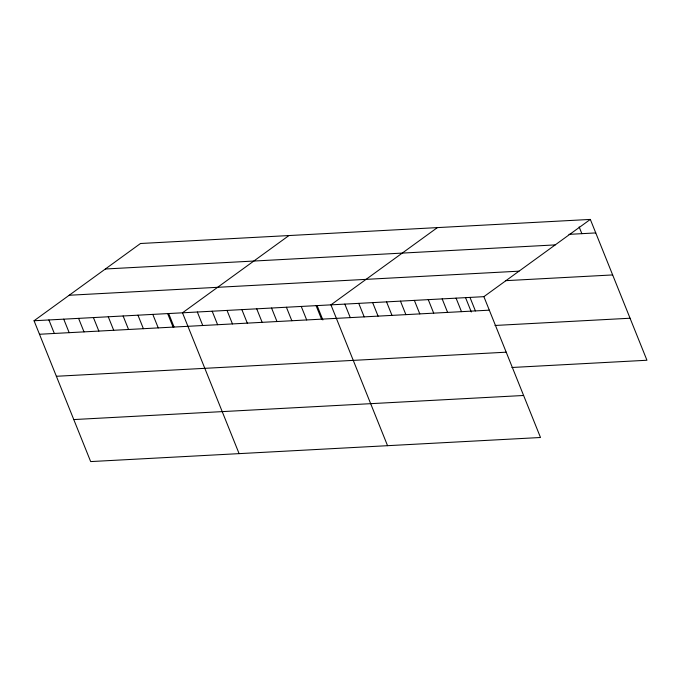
<?xml version="1.0" encoding="UTF-8"?>
<svg xmlns="http://www.w3.org/2000/svg" width="681" height="681" viewBox="0 0 681 681"><rect width="100%" height="100%" fill="white"/><g stroke="black" fill="none" stroke-linecap="round" stroke-linejoin="round"><path stroke-width="1.02" d="M34.05 320.751L483.885 296.661L540.501 437.5L90.667 461.582L34.05 320.751L140.499 243.5L590.333 219.418L646.95 360.249L511.882 367.485M288.948 235.549L182.491 312.8L239.108 453.64M437.389 227.607L330.94 304.85L387.557 445.689M483.885 296.661L590.333 219.418M568.95 234.358L595.764 232.919M105.368 268.995L555.202 244.905M69.181 295.256L519.016 271.174M505.396 280.683L612.653 274.937M39.481 334.26L489.316 310.17M494.993 325.467L630.061 318.231M56.37 376.278L506.204 352.188M73.778 419.564L523.612 395.482M579.148 226.909L581.863 233.668M469.984 297.41L475.406 310.919M465.515 297.563L471.312 311.992M456.074 298.15L461.505 311.66M442.173 298.899L447.604 312.409M428.264 299.64L433.695 313.149M414.363 300.389L419.794 313.898M400.462 301.13L405.893 314.639M386.553 301.879L391.984 315.38M372.652 302.619L378.083 316.129M358.751 303.368L364.182 316.869M344.841 304.109L350.272 317.618M317.065 305.505L322.871 319.942M316.095 305.65L321.526 319.159M301.249 306.441L306.68 319.951M286.403 307.242L291.834 320.742M271.566 308.033L276.988 321.543M256.72 308.825L262.151 322.334M241.874 309.625L247.305 323.126M227.028 310.417L232.459 323.926M212.183 311.208L217.614 324.718M197.337 312.009L202.768 325.518M168.624 313.456L174.038 326.923M167.654 313.592L173.085 327.101M152.808 314.392L158.239 327.901M137.962 315.184L143.393 328.693M123.116 315.984L128.547 329.485M108.27 316.776L113.701 330.285M93.425 317.567L98.856 331.077M78.587 318.368L84.01 331.868M63.742 319.159L69.173 332.668M48.896 319.951L54.327 333.46"/></g></svg>
